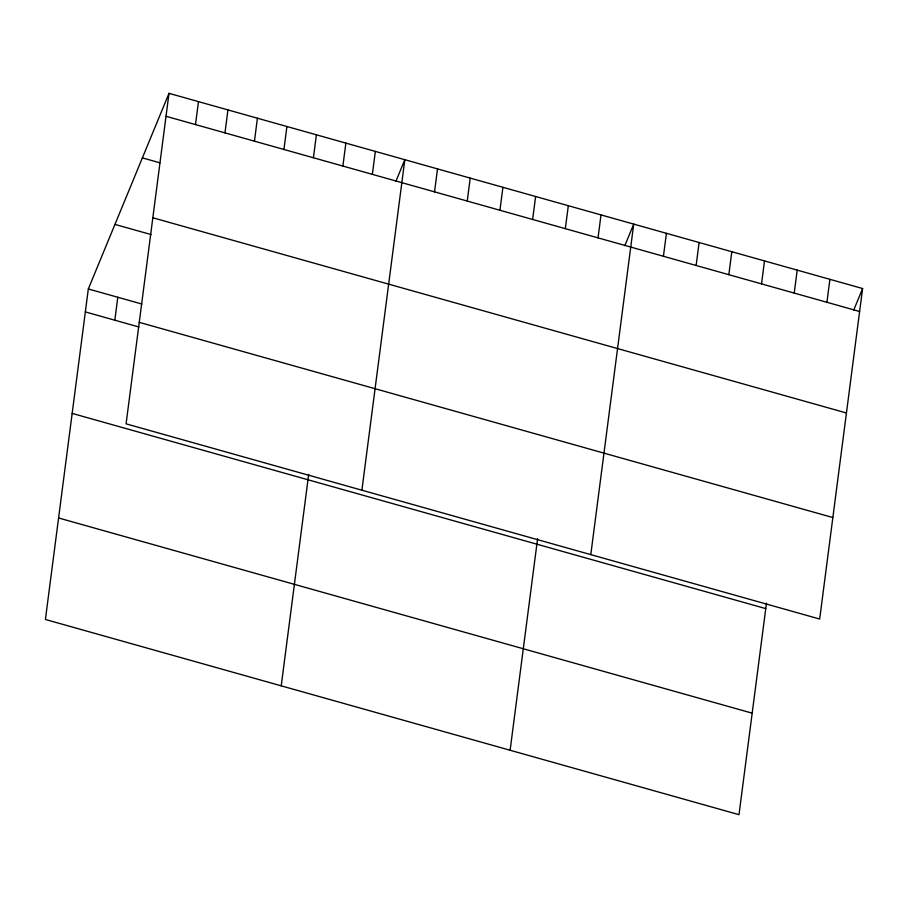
<?xml version="1.0" encoding="UTF-8"?>
<svg xmlns="http://www.w3.org/2000/svg" width="908" height="908" viewBox="0 0 908 908"><rect width="100%" height="100%" fill="white"/><g stroke="black" fill="none" stroke-linecap="round" stroke-linejoin="round"><path stroke-width="1.36" d="M169.002 93.331L126.076 423.832L819.674 619.04L862.6 288.528L169.002 93.331L88.326 288.96L45.4 619.472L738.999 814.669L766.465 603.196M114.828 320.206L117.802 297.256M195.492 124.578L198.477 101.617M224.968 132.874L227.953 109.913M254.456 141.171L257.429 118.21M283.932 149.468L286.917 126.507M313.408 157.765L316.393 134.804M342.884 166.062L345.869 143.101M281.219 685.835L308.686 474.362M372.359 174.359L375.344 151.398M361.895 490.207L404.82 159.694L395.945 181.214M434.535 191.849L437.52 168.899M467.234 201.054L470.219 178.104M499.933 210.259L502.919 187.309M532.633 219.464L535.618 196.503M565.332 228.668L568.317 205.707M510.114 750.258L537.581 538.784M598.031 237.862L601.017 214.912M590.79 554.629L633.716 224.117L624.84 245.637M663.43 256.272L666.415 233.322M696.13 265.476L699.103 242.515M728.829 274.681L731.803 251.72M761.528 283.875L764.502 260.925M794.228 293.08L797.201 270.13M826.916 302.285L829.901 279.335M853.724 310.048L862.6 288.528M166.016 116.281L859.615 311.489M142.374 157.89L159.797 162.782M152.839 217.772L846.438 412.981M114.953 224.401L151.125 234.582M88.326 288.96L141.92 304.044M139.253 322.34L832.852 517.549M85.341 311.909L138.935 326.994M72.163 413.401L765.762 608.61M58.577 517.969L752.187 713.177"/></g></svg>
